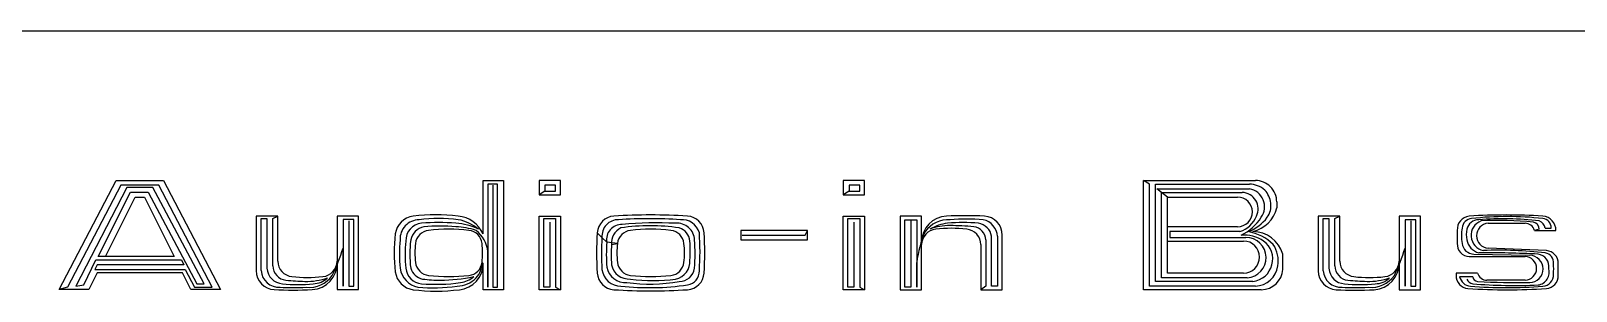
# Model space of a CAD drawing. Header units: millimetres. Extents: x 0 to 494, y 0 to 44.
# Drawn here: x 329.62 to 368.67, y 37.01 to 43.6 of the extents above; entities that cross this region are included whole.
import ezdxf

# ---------------------------------------------------------------- set-up
doc = ezdxf.new("R2010")
doc.units = ezdxf.units.MM
doc.layers.add('Contour', color=7, linetype='CONTINUOUS')
doc.layers.add('Engraving', color=7, linetype='CONTINUOUS')

msp = doc.modelspace()

# ---------------------------------------------------------------- linework, layer by layer
at = {"layer": 'Contour', "color": 7, "linetype": 'CONTINUOUS'}
msp.add_line((1.27, 43.6), (481.73, 43.6), dxfattribs=at)
at = {"layer": 'Engraving', "color": 7, "linetype": 'CONTINUOUS'}
for p, q in [((330.33149, 37.051), (331.77305, 39.814)), ((331.89318, 39.69387), (330.54172, 37.11107)), ((332.04335, 39.6338), (330.75195, 37.1411)), ((331.32257, 37.89191), (332.13345, 39.51367)), ((331.77305, 39.814), (332.97436, 39.814)), ((332.85423, 39.69387), (331.89318, 39.69387)), ((332.70407, 39.6338), (332.04335, 39.6338)), ((332.13345, 39.51367), (332.58393, 39.51367)), ((332.58393, 39.51367), (333.81527, 37.20116)), ((333.99547, 37.20116), (332.70407, 39.6338)), ((334.2057, 37.11107), (332.85423, 39.69387)), ((332.97436, 39.814), (334.41592, 37.051)), ((341.05193, 38.46053), (341.05193, 39.812)), ((341.05193, 39.812), (341.56249, 39.812)), ((341.41233, 39.7219), (341.17207, 39.7219)), ((341.17207, 39.7219), (341.17207, 37.10907)), ((341.2922, 39.69187), (341.2922, 37.10907)), ((341.41233, 37.10907), (341.41233, 39.7219)), ((341.56249, 39.812), (341.56249, 37.049)), ((343.00308, 39.812), (342.46249, 39.812)), ((342.46249, 39.812), (342.46249, 39.45161)), ((342.61265, 39.54171), (342.46249, 39.45161)), ((342.46249, 39.45161), (343.00308, 39.45161)), ((342.88295, 39.69187), (342.61265, 39.69187)), ((342.61265, 39.69187), (342.61265, 39.54171)), ((342.61265, 39.54171), (342.88295, 39.54171)), ((342.88295, 39.54171), (342.88295, 39.69187)), ((343.00308, 39.45161), (343.00308, 39.812)), ((350.68908, 39.812), (350.14849, 39.812)), ((350.14849, 39.812), (350.14849, 39.45161)), ((350.29865, 39.54171), (350.14849, 39.45161)), ((350.14849, 39.45161), (350.68908, 39.45161)), ((350.56895, 39.69187), (350.29865, 39.69187)), ((350.29865, 39.69187), (350.29865, 39.54171)), ((350.29865, 39.54171), (350.56895, 39.54171)), ((350.56895, 39.54171), (350.56895, 39.69187)), ((350.68908, 39.45161), (350.68908, 39.812)), ((357.89462, 39.7219), (357.74446, 39.812)), ((357.74446, 39.812), (360.56752, 39.812)), ((357.74446, 37.049), (357.74446, 39.812)), ((357.89462, 37.1391), (357.89462, 39.7219)), ((358.04478, 37.25923), (358.04478, 39.7219)), ((358.04478, 39.7219), (360.41736, 39.7219)), ((358.19495, 39.51167), (358.07482, 39.60177)), ((358.07482, 39.60177), (360.41736, 39.60177)), ((358.34511, 39.39154), (358.19495, 39.51167)), ((358.19495, 39.51167), (360.23716, 39.51167)), ((358.19495, 37.34933), (358.19495, 39.51167)), ((331.50276, 37.89191), (332.25358, 39.39354)), ((332.25358, 39.39354), (332.49384, 39.39354)), ((332.49384, 39.39354), (333.24465, 37.89191)), ((358.34511, 38.64073), (358.34511, 39.39154)), ((358.34511, 39.39154), (360.11703, 39.39154)), ((358.34511, 38.64073), (358.34511, 39.39154)), ((361.10811, 39.27141), (361.10811, 39.12125)), ((335.85708, 38.91202), (335.31649, 38.91202)), ((335.31649, 38.91202), (335.31649, 37.53052)), ((335.43662, 37.53052), (335.43662, 38.85196)), ((335.43662, 38.85196), (335.58678, 38.85196)), ((335.58678, 38.85196), (335.58678, 37.59059)), ((335.73695, 38.85196), (335.85708, 38.91202)), ((335.73695, 37.65065), (335.73695, 38.85196)), ((335.85708, 37.77078), (335.85708, 38.91202)), ((337.89929, 38.91202), (337.35871, 38.91202)), ((337.35871, 38.91202), (337.35871, 37.77078)), ((337.77916, 38.82192), (337.50887, 38.82192)), ((337.50887, 38.82192), (337.50887, 37.1401)), ((337.65903, 38.79189), (337.65903, 37.1401)), ((337.77916, 37.1401), (337.77916, 38.82192)), ((337.89929, 37.05), (337.89929, 38.91202)), ((342.46249, 37.049), (342.46249, 38.91102)), ((342.46249, 38.91102), (343.00308, 38.91102)), ((342.58262, 37.10907), (342.58262, 38.85096)), ((342.58262, 38.85096), (342.88295, 38.85096)), ((342.73278, 38.76086), (342.73278, 37.10907)), ((342.88295, 38.85096), (342.88295, 37.10907)), ((343.00308, 38.91102), (343.00308, 37.049)), ((350.14849, 37.049), (350.14849, 38.91102)), ((350.14849, 38.91102), (350.68908, 38.91102)), ((350.26862, 37.10907), (350.26862, 38.85096)), ((350.26862, 38.85096), (350.56895, 38.85096)), ((350.41878, 38.76086), (350.41878, 37.10907)), ((350.56895, 38.85096), (350.56895, 37.10907)), ((350.68908, 38.91102), (350.68908, 37.049)), ((352.13008, 38.91102), (351.58949, 38.91102)), ((351.58949, 38.91102), (351.58949, 37.049)), ((351.70962, 37.10907), (351.70962, 38.82092)), ((351.70962, 38.82092), (352.00995, 38.82092)), ((351.85978, 38.82092), (351.85978, 37.10907)), ((352.00995, 38.82092), (352.00995, 37.10907)), ((352.13008, 38.2503), (352.13008, 38.91102)), ((362.69908, 38.91102), (362.15849, 38.91102)), ((362.15849, 38.91102), (362.15849, 37.52952)), ((362.27862, 37.52952), (362.27862, 38.85096)), ((362.27862, 38.85096), (362.42878, 38.85096)), ((362.42878, 38.85096), (362.42878, 37.58959)), ((362.57895, 38.85096), (362.69908, 38.91102)), ((362.57895, 37.64965), (362.57895, 38.85096)), ((362.69908, 37.76978), (362.69908, 38.91102)), ((364.74129, 38.91102), (364.20071, 38.91102)), ((364.20071, 38.91102), (364.20071, 37.76978)), ((364.62116, 38.82092), (364.35087, 38.82092)), ((364.35087, 38.82092), (364.35087, 37.1391)), ((364.50103, 38.79089), (364.50103, 37.1391)), ((364.62116, 37.1391), (364.62116, 38.82092)), ((364.74129, 37.049), (364.74129, 38.91102)), ((366.45237, 38.72983), (367.38338, 38.72983)), ((344.05365, 38.37043), (343.93352, 38.49057)), ((344.17378, 38.2503), (344.05365, 38.37043)), ((349.24832, 38.55063), (347.56649, 38.55063)), ((347.56649, 38.55063), (347.56649, 38.31037)), ((347.56649, 38.31037), (349.24832, 38.31037)), ((347.59652, 38.4305), (349.18825, 38.4305)), ((349.18825, 38.4305), (349.24832, 38.55063)), ((349.24832, 38.31037), (349.24832, 38.55063)), ((353.75184, 38.31037), (353.75184, 37.1391)), ((353.902, 37.1391), (353.902, 38.40047)), ((354.05216, 38.40047), (354.05216, 37.1391)), ((354.17229, 37.049), (354.17229, 38.4305)), ((358.34511, 38.28034), (358.34511, 38.64073)), ((360.11703, 38.64073), (358.34511, 38.64073)), ((358.34511, 38.28034), (360.2672, 38.28034)), ((358.34511, 37.46946), (358.34511, 38.28034)), ((360.1771, 38.5206), (358.40517, 38.5206)), ((358.40517, 38.5206), (358.40517, 38.37043)), ((358.40517, 38.37043), (360.32726, 38.37043)), ((365.67152, 38.54963), (365.67152, 38.21927)), ((367.74377, 38.57966), (367.62364, 38.54963)), ((367.62364, 38.54963), (368.16423, 38.54963)), ((367.89393, 38.6097), (368.0441, 38.6097)), ((331.50276, 37.89191), (331.32257, 37.89191)), ((333.24465, 37.89191), (331.50276, 37.89191)), ((337.50887, 37.1401), (337.50887, 38.10114)), ((341.17207, 37.10907), (341.17207, 38.01004)), ((344.44408, 38.22027), (344.17378, 38.2503)), ((344.29391, 38.19024), (344.44408, 38.22027)), ((352.13008, 37.049), (352.13008, 38.19024)), ((353.63171, 38.19024), (353.63171, 37.049)), ((364.35087, 37.1391), (364.35087, 38.10014)), ((365.97185, 37.88891), (367.38338, 37.88891)), ((366.09198, 37.94898), (367.50351, 37.91895)), ((367.92397, 38.03908), (366.45237, 38.09914)), ((330.96217, 37.17113), (331.2625, 37.80182)), ((331.29253, 37.68168), (331.23247, 37.56155)), ((331.23247, 37.56155), (333.51495, 37.56155)), ((331.2625, 37.80182), (333.42485, 37.80182)), ((333.48491, 37.68168), (331.29253, 37.68168)), ((333.42485, 37.80182), (333.48491, 37.68168)), ((333.51495, 37.56155), (333.75521, 37.11107)), ((337.35871, 37.74075), (337.35871, 37.05)), ((341.0219, 37.73975), (341.05193, 37.70972)), ((341.05193, 37.049), (341.05193, 37.70972)), ((352.00995, 37.10907), (352.00995, 37.73975)), ((364.20071, 37.73975), (364.20071, 37.049)), ((368.22429, 37.40839), (368.22429, 37.70872)), ((330.54172, 37.11107), (330.33149, 37.051)), ((330.75195, 37.1411), (330.96217, 37.17113)), ((331.29253, 37.47146), (331.0823, 37.051)), ((333.45488, 37.47146), (331.29253, 37.47146)), ((333.66511, 37.051), (333.45488, 37.47146)), ((333.75521, 37.11107), (334.2057, 37.11107)), ((333.81527, 37.20116), (333.99547, 37.20116)), ((337.65903, 37.1401), (337.77916, 37.1401)), ((341.2922, 37.10907), (341.41233, 37.10907)), ((342.73278, 37.10907), (342.58262, 37.10907)), ((342.88295, 37.10907), (343.00308, 37.049)), ((350.41878, 37.10907), (350.26862, 37.10907)), ((350.56895, 37.10907), (350.68908, 37.049)), ((351.85978, 37.10907), (351.70962, 37.10907)), ((353.75184, 37.1391), (353.63171, 37.049)), ((354.05216, 37.1391), (353.902, 37.1391)), ((360.56752, 37.1391), (357.89462, 37.1391)), ((360.50746, 37.25923), (358.04478, 37.25923)), ((360.35729, 37.34933), (358.19495, 37.34933)), ((360.2672, 37.46946), (358.34511, 37.46946)), ((364.50103, 37.1391), (364.62116, 37.1391)), ((366.18208, 37.46846), (365.64149, 37.46846)), ((365.64149, 37.46846), (365.64149, 37.40839)), ((366.06195, 37.37836), (365.73159, 37.37836)), ((367.38338, 37.28826), (366.42234, 37.28826)), ((331.0823, 37.051), (330.33149, 37.051)), ((334.41592, 37.051), (333.66511, 37.051)), ((337.35871, 37.05), (337.89929, 37.05)), ((341.56249, 37.049), (341.05193, 37.049)), ((343.00308, 37.049), (342.46249, 37.049)), ((350.68908, 37.049), (350.14849, 37.049)), ((351.58949, 37.049), (352.13008, 37.049)), ((353.63171, 37.049), (354.17229, 37.049)), ((360.71768, 37.049), (357.74446, 37.049)), ((364.20071, 37.049), (364.74129, 37.049))]:
    msp.add_line(p, q, dxfattribs=at)
for centre, radius, start, end in [((360.21731, 39.09132), 0.42082, -25.36838, 87.29589), ((360.3801, 39.04239), 0.68053, 51.06357, 86.86141), ((360.33992, 39.14654), 0.46177, -35.10558, 80.34531), ((360.57037, 39.27426), 0.53774, -0.30378, 90.30378), ((360.34317, 39.16125), 0.61997, 7.42655, 41.46136), ((360.11703, 39.01614), 0.37541, -90, 90), ((360.32061, 39.3081), 0.80937, 283.34769, 346.65231), ((360.47294, 39.17118), 0.49006, -36.30886, 8.23638), ((339.34926, 38.39128), 0.52433, 97.58958, 172.41042), ((339.4425, 38.32792), 0.49316, 91.43192, 182.03949), ((339.53025, 38.30172), 0.43097, 95.32731, 182.84392), ((339.85063, 34.3997), 4.54727, 82.79116, 97.20884), ((339.92571, 34.9032), 3.94894, 82.79116, 97.20884), ((339.92571, 33.20889), 5.53908, 85.49085, 94.50915), ((340.25274, 37.15946), 1.5751, 64.46094, 86.05193), ((340.34607, 38.13904), 0.77563, 24.4872, 84.43745), ((340.20733, 37.70374), 1.13748, 50.43781, 79.15995), ((344.38214, 38.46241), 0.4495, 93.59155, 176.40845), ((344.46963, 38.40365), 0.4173, 89.38526, 184.5646), ((344.55417, 38.31506), 0.38586, 88.50968, 189.66155), ((345.28499, 24.14589), 14.79446, 86.39201, 93.60799), ((345.25496, 26.43726), 12.40826, 86.39201, 93.60799), ((345.26997, 33.96734), 4.70129, 80.99562, 99.00438), ((345.47809, 27.99918), 10.74056, 87.66504, 94.88102), ((345.94792, 38.28287), 0.44911, 3.51029, 94.11786), ((346.07224, 38.35928), 0.46308, 16.46988, 94.51308), ((346.18784, 38.46241), 0.4495, 3.59155, 86.40845), ((352.79042, 38.25135), 0.66034, 92.57392, 180.09052), ((352.82478, 38.0633), 0.75807, 88.02865, 142.89804), ((352.92845, 37.56704), 1.1719, 96.74582, 120.12408), ((352.83184, 37.28693), 1.38396, 89.21248, 110.80348), ((353.24128, 28.74565), 10.17672, 87.29362, 92.70638), ((353.18122, 34.60806), 4.14121, 84.59025, 95.40975), ((353.27132, 32.1528), 6.68137, 86.39201, 93.60799), ((352.83352, 32.30239), 6.36839, 84.43121, 89.84398), ((353.50061, 38.32944), 0.40763, 10.03525, 79.96475), ((353.5803, 38.3607), 0.47353, 4.81754, 76.38505), ((353.69614, 38.43554), 0.47618, 359.39409, 446.91069), ((359.98217, 39.15213), 0.66094, 287.1534, 338.60441), ((359.68376, 39.53822), 1.22513, 295.2898, 327.55753), ((360.03883, 39.4858), 1.02619, 289.85249, 323.8873), ((366.00987, 38.57301), 0.33915, 96.43613, 183.95273), ((366.06002, 38.58159), 0.26983, 95.9784, 174.0216), ((366.21018, 38.5145), 0.30543, 89.63821, 167.68141), ((366.90286, 24.14489), 14.79446, 86.39201, 93.60799), ((366.41273, 38.42333), 0.39259, 110.97863, 258.16921), ((366.93289, 30.70163), 8.19799, 83.69031, 96.30969), ((366.4729, 38.41448), 0.31601, 93.72524, 266.27476), ((366.81937, 30.71795), 8.1247, 83.46695, 94.28645), ((366.74248, 30.39677), 8.40629, 84.1889, 93.2072), ((367.38219, 38.47797), 0.25186, 16.53111, 89.7291), ((367.55427, 38.57441), 0.18957, 1.5876, 78.02354), ((367.64529, 38.55516), 0.25455, 12.37088, 67.24026), ((367.80567, 38.55256), 0.35857, 359.53125, 445.48964), ((367.81353, 38.62005), 0.2308, 357.42762, 444.94423), ((342.62853, 37.98001), 3.82928, 172.79116, 187.20884), ((342.75528, 37.94998), 3.82265, 174.59025, 185.40975), ((341.83035, 37.93496), 2.75229, 172.79116, 187.20884), ((342.0692, 37.94998), 2.87196, 172.79116, 187.20884), ((339.63644, 38.22424), 0.4253, 101.68431, 168.31569), ((339.71503, 38.17568), 0.37759, 96.78203, 173.21797), ((339.95574, 33.49962), 5.15707, 85.49085, 94.50915), ((340.18099, 33.93324), 4.64553, 83.69031, 96.30969), ((340.30021, 36.8036), 1.83814, 71.88491, 88.09913), ((340.6529, 38.18163), 0.37102, 5.9784, 84.0216), ((340.36196, 37.9137), 0.81581, 6.78199, 51.32722), ((352.03053, 37.98001), 8.11309, 176.39201, 183.60799), ((350.48363, 37.96499), 6.44275, 176.39201, 183.60799), ((344.70571, 38.2338), 0.41409, 114.47136, 186.03887), ((344.81903, 38.17568), 0.37759, 96.78203, 173.21797), ((345.28499, 33.93324), 4.64553, 83.69031, 96.30969), ((345.75095, 38.17568), 0.37759, 6.78203, 83.21797), ((345.89733, 38.24622), 0.38026, 5.14736, 73.43145), ((342.46571, 38.04008), 3.81792, 356.39201, 363.60799), ((340.68066, 37.94998), 5.72689, 356.39201, 363.60799), ((338.89561, 38.01004), 7.63585, 356.39201, 363.60799), ((338.53945, 37.98001), 8.11309, 356.39201, 363.60799), ((354.85588, 37.39226), 2.86707, 156.8244, 173.03862), ((352.53163, 38.18112), 0.40166, 95.88216, 178.69906), ((352.88089, 35.04972), 3.55246, 83.69031, 96.30969), ((353.23015, 38.18112), 0.40166, 1.30094, 84.11784), ((353.40907, 38.30046), 0.34291, 1.65681, 82.89057), ((360.27162, 37.51628), 0.91649, 56.47814, 94.03473), ((360.2672, 37.8749), 0.40544, -90, 90), ((360.33007, 37.85952), 0.51092, -86.94576, 90.31513), ((360.16298, 37.3251), 1.21637, 45.33662, 79.37143), ((360.49868, 37.72978), 0.79086, 16.16617, 89.36416), ((360.43849, 37.82381), 0.56878, -83.03547, 53.38251), ((367.02356, 38.41448), 1.24728, 170.99562, 189.00438), ((366.51732, 38.44452), 0.62044, 167.41866, 192.58134), ((366.33887, 38.39594), 0.43577, 191.45828, 253.0891), ((332.99426, 39.46947), 4.71742, 334.12023, 343.13853), ((341.51296, 37.98001), 2.18613, 173.69031, 186.30969), ((338.84901, 37.98001), 2.18613, -6.30969, 6.30969), ((349.17488, 37.93496), 5.01103, 176.39201, 183.60799), ((348.34242, 37.93496), 4.05655, 176.39201, 183.60799), ((346.61696, 37.98001), 2.18613, 173.69031, 186.30969), ((343.95301, 37.98001), 2.18613, 353.69031, 366.30969), ((360.41813, 37.77329), 0.73055, -9.74381, 34.80143), ((357.12859, 37.75477), 4.13429, -2.70638, 2.70638), ((359.83626, 39.46847), 4.71742, 334.12023, 343.13853), ((365.98081, 38.19875), 0.30997, 176.2036, 268.34378), ((366.09506, 38.2544), 0.30544, 186.60434, 269.42123), ((366.48627, 14.13152), 23.84906, 87.04979, 90.65868), ((366.73226, 28.10765), 9.93948, 83.28825, 92.30655), ((367.3762, 37.58859), 0.30041, -88.63044, 88.63044), ((367.49525, 37.57357), 0.34547, -88.63044, 88.63044), ((367.67059, 37.63506), 0.31687, 351.56611, 442.17368), ((367.86168, 37.73702), 0.24413, 353.34181, 442.40816), ((367.89687, 37.71275), 0.32745, 359.29449, 445.25289), ((335.79264, 37.52549), 0.47618, 179.39409, 266.91069), ((335.89642, 37.5712), 0.4616, 185.05577, 272.57238), ((335.99731, 37.61069), 0.41102, 182.8041, 267.1959), ((336.10088, 37.65265), 0.36394, 180.31455, 264.70635), ((336.25863, 37.7799), 0.40166, 181.30094, 264.11784), ((336.69231, 37.7159), 0.66685, 273.06939, 362.13574), ((336.95715, 37.7799), 0.40166, 275.88216, 358.69906), ((339.34926, 37.56874), 0.52433, 187.58958, 262.41042), ((339.5292, 37.68149), 0.58679, 189.01035, 257.29443), ((339.52265, 37.622), 0.42407, 184.38312, 265.61688), ((339.59668, 37.70619), 0.39437, 197.19738, 258.82819), ((339.71503, 37.78434), 0.37759, 186.78203, 263.21797), ((340.38722, 37.71062), 0.66471, 275.53041, 359.92221), ((340.6529, 37.77839), 0.37102, 275.9784, 354.0216), ((340.49004, 37.72022), 0.53223, 315.82254, 362.10243), ((344.5323, 37.62177), 0.48267, 187.40563, 270.22252), ((344.65042, 37.71388), 0.48587, 191.1862, 274.00309), ((344.73851, 37.77193), 0.45406, 191.72166, 274.53855), ((344.81903, 37.78434), 0.37759, 186.78203, 263.21797), ((345.75095, 37.78434), 0.37759, 276.78203, 353.21797), ((345.82343, 37.76389), 0.45406, 281.72166, 364.53855), ((346.01368, 37.64577), 0.38662, 268.82791, 351.64481), ((346.16183, 37.5196), 0.35463, 278.78598, 361.60288), ((360.54667, 37.73656), 0.59782, 271.99892, 351.64142), ((360.72139, 37.58655), 0.53756, 269.60512, 357.12173), ((362.63464, 37.52449), 0.47618, 179.39409, 266.91069), ((362.73842, 37.5702), 0.4616, 185.05577, 272.57238), ((362.83931, 37.60969), 0.41102, 182.8041, 267.1959), ((362.94288, 37.65165), 0.36394, 180.31455, 264.70635), ((363.10063, 37.7789), 0.40166, 181.30094, 264.11784), ((363.53431, 37.7149), 0.66685, 273.06939, 362.13574), ((363.79915, 37.7789), 0.40166, 275.88216, 358.69906), ((367.66673, 37.49546), 0.33069, 278.17309, 376.35646), ((365.96084, 37.57357), 2.14758, 356.39201, 363.60799), ((336.2475, 44.09876), 6.99649, 267.29362, 272.70638), ((336.36763, 40.73111), 3.55246, 263.69031, 276.30969), ((336.78421, 44.90164), 7.64506, 264.61922, 268.22811), ((336.60789, 40.9113), 3.55246, 263.69031, 276.30969), ((336.59688, 38.80156), 1.54211, 268.17713, 289.76812), ((336.64787, 37.833), 0.72632, 264.46883, 324.41908), ((336.75493, 37.71521), 0.51505, 270.34725, 314.89248), ((339.75987, 41.60566), 4.51096, 265.42602, 278.04539), ((339.84997, 41.69576), 4.51096, 265.42602, 278.04539), ((339.93593, 40.16045), 2.8714, 261.67678, 270.69508), ((340.18099, 42.02678), 4.64553, 263.69031, 276.30969), ((339.91551, 41.77421), 4.48529, 270.70575, 281.52526), ((340.38552, 37.80641), 0.66734, 270.48943, 316.76932), ((340.40118, 37.84397), 0.61997, 277.42655, 311.46136), ((344.38214, 37.49761), 0.4495, 183.59155, 266.40845), ((345.25637, 43.80238), 6.7023, 263.81419, 278.23187), ((345.25029, 41.41375), 4.22266, 262.29757, 280.30633), ((345.34505, 41.32511), 4.04626, 261.89289, 278.10711), ((345.28499, 42.02678), 4.64553, 263.69031, 276.30969), ((346.18784, 37.49761), 0.4495, 273.59155, 356.40845), ((363.0895, 44.09776), 6.99649, 267.29362, 272.70638), ((363.20963, 40.73011), 3.55246, 263.69031, 276.30969), ((363.62621, 44.90064), 7.64506, 264.61922, 268.22811), ((363.44989, 40.9103), 3.55246, 263.69031, 276.30969), ((363.43888, 38.80056), 1.54211, 268.17713, 289.76812), ((363.48987, 37.832), 0.72632, 264.46883, 324.41908), ((363.59693, 37.71421), 0.51505, 270.34725, 314.89248), ((365.96891, 37.40436), 0.32745, 179.29449, 265.25289), ((366.0238, 37.43493), 0.29764, 190.95604, 265.77688), ((366.07544, 37.36895), 0.17132, 197.19815, 265.48223), ((366.91787, 48.7532), 11.65116, 265.49085, 274.50915), ((366.18826, 37.38455), 0.12647, 182.8041, 267.1959), ((367.12599, 50.28125), 13.12629, 265.35038, 272.56636), ((367.31944, 58.21579), 20.9884, 266.89361, 270.50249), ((366.42353, 37.54012), 0.25186, 196.53111, 269.7291), ((367.81639, 37.42563), 0.28806, 273.47961, 362.54596), ((367.89687, 37.40436), 0.32745, 274.74711, 360.70551), ((336.2475, 47.21537), 10.17672, 267.29362, 272.70638), ((339.86565, 41.67904), 4.66693, 262.79116, 277.20884), ((345.28499, 51.81414), 14.79446, 266.39201, 273.60799), ((363.0895, 47.21437), 10.17672, 267.29362, 272.70638), ((366.93289, 52.79576), 15.74894, 266.39201, 273.60799)]:
    msp.add_arc(centre, radius, start, end, dxfattribs=at)

doc.saveas('drawing.dxf')
